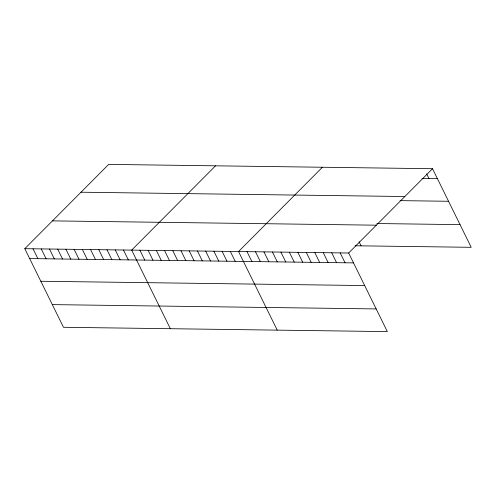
<?xml version="1.0" encoding="UTF-8"?>
<svg xmlns="http://www.w3.org/2000/svg" width="496" height="496" viewBox="0 0 496 496"><rect width="100%" height="100%" fill="white"/><g stroke="black" fill="none" stroke-linecap="round" stroke-linejoin="round"><path stroke-width="0.74" d="M24.8 248.688L348.657 253.003L387.333 331.601L63.476 327.286L24.8 248.688L108.667 164.399L432.524 168.714L471.2 247.312L355.111 245.768M215.537 165.825L131.676 250.114L170.351 328.712M322.412 167.245L238.545 251.534L277.221 330.131M348.657 253.003L432.524 168.714M421.991 178.393L437.391 178.603M80.991 192.212L404.848 196.528M400.036 200.632L448.545 201.277M376.879 223.529L460.04 224.638M52.477 220.875L376.334 225.19M29.667 258.577L353.524 262.892M40.821 281.251L364.684 285.566M52.316 304.612L376.179 308.927M426.647 173.873L428.922 178.486M359.061 241.719L361.088 245.842M340.188 252.892L345.055 262.775M331.719 252.78L336.586 262.663M323.249 252.662L328.116 262.551M314.78 252.551L319.641 262.44M306.311 252.439L311.172 262.328M297.842 252.328L302.703 262.21M289.366 252.21L294.233 262.099M280.897 252.098L285.764 261.987M272.428 251.987L277.295 261.876M263.959 251.875L268.826 261.758M255.49 251.763L260.35 261.646M247.02 251.646L251.881 261.535M230.324 251.429L235.191 261.311M222.103 251.317L226.97 261.206M213.881 251.205L218.748 261.094M205.66 251.1L210.527 260.983M197.445 250.988L202.306 260.877M189.224 250.877L194.085 260.766M181.003 250.771L185.864 260.654M172.782 250.66L177.642 260.549M164.56 250.548L169.421 260.437M156.339 250.443L161.2 260.326M148.118 250.331L152.979 260.22M139.897 250.22L144.758 260.109M123.454 250.003L128.315 259.892M115.233 249.891L120.094 259.78M107.012 249.786L111.873 259.668M98.791 249.674L103.652 259.563M90.57 249.562L95.43 259.451M82.348 249.457L87.209 259.34M74.127 249.345L78.994 259.234M65.906 249.234L70.773 259.123M57.685 249.128L62.552 259.011M49.464 249.017L54.331 258.906M41.242 248.905L46.109 258.794M33.021 248.8L37.888 258.683"/></g></svg>
